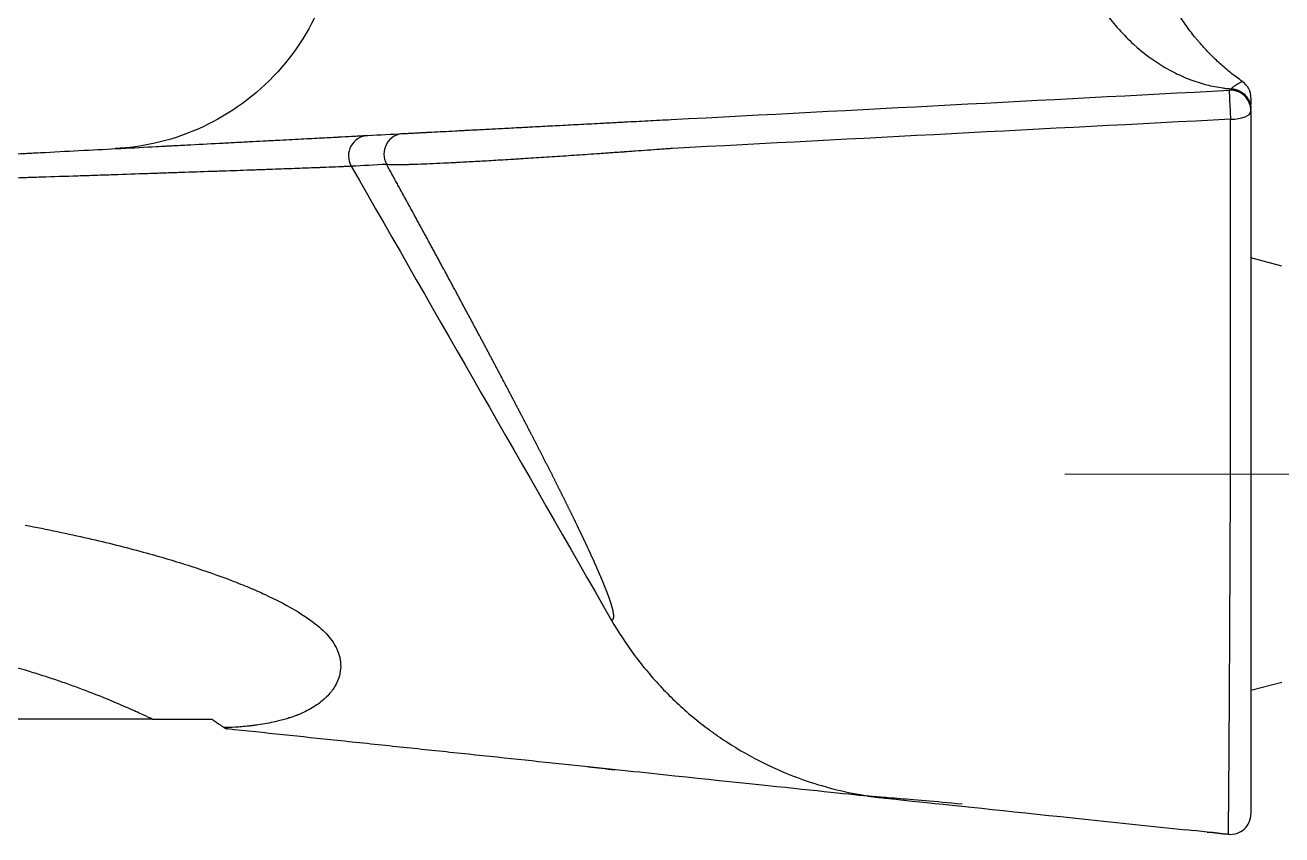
# Model space of a CAD drawing. Extents: x 900 to 2324, y -1513 to 827.
# Drawn here: x 1960.2 to 2021.3, y -1017.3 to -978 of the extents above; entities that cross this region are included whole.
import ezdxf

# ---------------------------------------------------------------- set-up
doc = ezdxf.new("R2010")
doc.units = 0
doc.header["$LTSCALE"] = 4
doc.header["$MEASUREMENT"] = 0
doc.linetypes.add('CENTER2', pattern=[28.575, 19.05, -3.175, 3.175, -3.175])
doc.layers.add('1', color=7, linetype='CONTINUOUS')
doc.layers.add('Cneter', color=1, linetype='CENTER2', lineweight=13)

msp = doc.modelspace()

# ---------------------------------------------------------------- linework, layer by layer
at = {"layer": '1', "color": 7, "linetype": 'Continuous', "lineweight": -3}
for p, q in [((2021.289, -989.657), (2019.789, -989.255)), ((2019.789, -1010.255), (2021.289, -1009.854)), ((2016.626, -1017.027), (2016.628, -1017.027))]:
    msp.add_line(p, q, dxfattribs=at)
msp.add_arc((2018.789, -982.111), 1, 0, 93, dxfattribs=at)
for centre, major_axis, ratio, start_param, end_param in [((2018.789, -981.501), (1, 0), 1, 0, 0.960104), ((2018.789, -982.111), (-0.052, 0.999), 0.016081, 0, 1.989444), ((2018.789, -982.111), (1, 0), 0.406746, 4.718993, 6.283185), ((1976.924, -984.305), (-0.052, 0.999), 0.99809, 0, 2.042138), ((1978.645, -984.215), (-0.052, 0.999), 0.998024, 6.283184, 8.30946), ((2018.789, -1016.249), (-1, 0), 1, 1.466077, 3.141593)]:
    msp.add_ellipse(centre, major_axis=major_axis, ratio=ratio, start_param=start_param, end_param=end_param, dxfattribs=at)
for points, knots in [([(2010.194, -969.574), (2010.207, -970.216), (2010.263, -970.881), (2010.422, -971.892), (2010.487, -972.231), (2010.644, -972.911), (2010.735, -973.25), (2010.893, -973.757), (2010.949, -973.925), (2011.067, -974.259), (2011.13, -974.426), (2011.328, -974.921), (2011.766, -975.897), (2012.501, -977.109), (2013.149, -977.909), (2013.601, -978.413), (2013.836, -978.65), (2014.564, -979.313), (2015.336, -979.881), (2016.272, -980.366), (2016.676, -980.534), (2016.946, -980.636), (2017.081, -980.683), (2017.485, -980.812), (2017.889, -980.915), (2018.354, -980.993), (2018.552, -981.018), (2018.683, -981.033), (2018.748, -981.039), (2018.813, -981.044)], [0, 0, 0, 0, 0.125, 0.125, 0.1875, 0.1875, 0.25, 0.25, 0.28125, 0.28125, 0.3125, 0.3125, 0.375, 0.5, 0.5625, 0.5625, 0.625, 0.625, 0.75, 0.8125, 0.84375, 0.84375, 0.875, 0.875, 0.9375, 0.96875, 0.984375, 0.984375, 1, 1, 1, 1]), ([(2019.363, -980.682), (2019.269, -980.616), (2019.177, -980.549), (2018.994, -980.412), (2018.904, -980.342), (2018.636, -980.129), (2018.463, -979.981), (2018.124, -979.676), (2017.958, -979.518), (2017.637, -979.191), (2017.481, -979.023), (2017.291, -978.805), (2017.253, -978.762), (2017.179, -978.673), (2017.141, -978.629), (2017.031, -978.495), (2016.96, -978.404), (2016.748, -978.131), (2016.479, -977.76), (2016.233, -977.375), (2015.999, -976.984), (2015.778, -976.586), (2015.579, -976.174), (2015.393, -975.755), (2015.306, -975.543), (2015.204, -975.272), (2015.184, -975.218), (2015.145, -975.109), (2015.126, -975.055), (2015.07, -974.891), (2015.034, -974.781), (2014.932, -974.451), (2014.871, -974.23), (2014.709, -973.563), (2014.627, -973.113), (2014.545, -972.433), (2014.525, -972.205), (2014.497, -971.746), (2014.49, -971.516), (2014.49, -971.284)], [0, 0, 0, 0, 0.03125, 0.03125, 0.0625, 0.0625, 0.125, 0.125, 0.1875, 0.1875, 0.25, 0.25, 0.265625, 0.265625, 0.28125, 0.28125, 0.3125, 0.3125, 0.375, 0.4375, 0.4375, 0.5, 0.5625, 0.5625, 0.625, 0.625, 0.640625, 0.640625, 0.65625, 0.65625, 0.6875, 0.6875, 0.75, 0.75, 0.875, 0.875, 0.9375, 0.9375, 1, 1, 1, 1]), ([(1975.49, -972.466), (1975.49, -973.794), (1975.253, -975.221), (1974.187, -977.986), (1973.354, -979.316), (1971.222, -981.538), (1969.929, -982.424), (1967.895, -983.308), (1967.202, -983.53), (1965.864, -983.831), (1965.243, -983.911), (1964.592, -983.949)], [0, 0, 0, 0, 0.251725, 0.251725, 0.503449, 0.503449, 0.755174, 0.755174, 0.881036, 0.881036, 1, 1, 1, 1]), ([(2018.813, -981.044), (2018.84, -981.019), (2018.865, -980.996), (2018.902, -980.967), (2018.913, -980.957), (2018.936, -980.939), (2018.947, -980.931), (2018.979, -980.906), (2019, -980.892), (2019.038, -980.865), (2019.056, -980.853), (2019.108, -980.82), (2019.138, -980.802), (2019.193, -980.77), (2019.217, -980.757), (2019.26, -980.734), (2019.278, -980.725), (2019.309, -980.709), (2019.322, -980.702), (2019.342, -980.692), (2019.35, -980.688), (2019.36, -980.683), (2019.363, -980.682), (2019.363, -980.682)], [0, 0, 0, 0, 0.062493, 0.062493, 0.09374, 0.09374, 0.124986, 0.124986, 0.18748, 0.18748, 0.249973, 0.249973, 0.374959, 0.374959, 0.499946, 0.499946, 0.624932, 0.624932, 0.749919, 0.749919, 0.874905, 0.874905, 1, 1, 1, 1]), ([(2018.737, -981.112), (2018.74, -981.112), (2018.742, -981.112), (2018.748, -981.11), (2018.757, -981.107), (2018.767, -981.1), (2018.787, -981.083), (2018.802, -981.066), (2018.817, -981.043)], [0, 0, 0, 0, 0.125, 0.125, 0.25, 0.5, 0.5, 1, 1, 1, 1]), ([(2018.813, -981.044), (2018.877, -981.045), (2018.942, -981.053), (2019.068, -981.081), (2019.129, -981.101), (2019.247, -981.152), (2019.304, -981.183), (2019.41, -981.256), (2019.46, -981.298), (2019.55, -981.39), (2019.59, -981.44), (2019.661, -981.548), (2019.691, -981.605), (2019.74, -981.724), (2019.758, -981.786), (2019.783, -981.912), (2019.789, -981.977), (2019.789, -982.041)], [0, 0, 0, 0, 0.125, 0.125, 0.25, 0.25, 0.375, 0.375, 0.5, 0.5, 0.625, 0.625, 0.75, 0.75, 0.875, 0.875, 1, 1, 1, 1]), ([(2019.789, -981.501), (2019.789, -981.501), (2019.789, -981.504), (2019.789, -981.516), (2019.789, -981.525), (2019.789, -981.549), (2019.789, -981.563), (2019.789, -981.597), (2019.789, -981.617), (2019.789, -981.66), (2019.789, -981.685), (2019.789, -981.738), (2019.789, -981.767), (2019.789, -981.801), (2019.789, -981.802), (2019.789, -981.803)], [0, 0, 0, 0, 0.165649, 0.165649, 0.331298, 0.331298, 0.496946, 0.496946, 0.662595, 0.662595, 0.828244, 0.828244, 0.993893, 0.993893, 1, 1, 1, 1]), ([(2019.789, -982.111), (2019.789, -983.126), (2019.789, -984.141), (2019.789, -986.778), (2019.789, -988.4), (2019.789, -991.644), (2019.789, -993.266), (2019.789, -996.51), (2019.789, -998.132), (2019.789, -999.754)], [0, 0, 0, 0, 0.172575, 0.172575, 0.448383, 0.448383, 0.724192, 0.724192, 1, 1, 1, 1]), ([(1978.593, -983.216), (1978.598, -983.216), (1978.605, -983.215), (1978.62, -983.215), (1978.645, -983.213), (1978.678, -983.212), (1978.753, -983.208), (1978.881, -983.201), (1979.065, -983.191), (1979.224, -983.183), (1979.281, -983.18), (1979.372, -983.175), (1979.419, -983.173), (1979.467, -983.17), (1979.501, -983.169), (1979.517, -983.168), (1979.602, -983.163), (1979.674, -983.159), (1979.823, -983.152), (1979.902, -983.147), (1980.147, -983.135), (1980.501, -983.116), (1980.908, -983.095), (1981.235, -983.078), (1981.347, -983.072), (1981.491, -983.064), (1981.52, -983.063), (1981.579, -983.06), (1981.609, -983.058), (1981.698, -983.053), (1981.758, -983.05), (1982.063, -983.034), (1982.317, -983.021), (1982.847, -982.993), (1983.398, -982.964), (1983.991, -982.933), (1984.336, -982.915), (1984.375, -982.913), (1984.452, -982.909), (1984.491, -982.907), (1984.608, -982.901), (1984.842, -982.889), (1985.08, -982.876), (1985.56, -982.851), (1985.886, -982.834), (1986.383, -982.808), (1986.55, -982.799), (1986.887, -982.781), (1987.057, -982.772), (1987.571, -982.746), (1987.919, -982.727), (1988.361, -982.704), (1988.449, -982.7), (1988.627, -982.69), (1988.806, -982.681), (1988.984, -982.671), (1989.164, -982.662), (1989.254, -982.657), (1989.344, -982.653)], [0, 0, 0, 0, 0.015625, 0.015625, 0.03125, 0.0625, 0.0625, 0.125, 0.1875, 0.1875, 0.21875, 0.21875, 0.234375, 0.242188, 0.242188, 0.25, 0.25, 0.28125, 0.28125, 0.3125, 0.3125, 0.375, 0.4375, 0.4375, 0.46875, 0.46875, 0.476563, 0.476563, 0.484375, 0.484375, 0.5, 0.5, 0.5625, 0.5625, 0.625, 0.6875, 0.6875, 0.695313, 0.695313, 0.703125, 0.703125, 0.71875, 0.75, 0.75, 0.8125, 0.8125, 0.84375, 0.84375, 0.875, 0.875, 0.9375, 0.9375, 0.953125, 0.953125, 0.96875, 0.984375, 0.984375, 1, 1, 1, 1]), ([(1989.344, -982.653), (1989.719, -982.633), (1990.095, -982.613), (1990.661, -982.584), (1990.85, -982.574), (1991.229, -982.554), (1991.418, -982.544), (1991.608, -982.534)], [0, 0, 0, 0, 0.5, 0.5, 0.75, 0.75, 1, 1, 1, 1]), ([(2018.796, -1000.161), (2018.796, -999.551), (2018.796, -998.942), (2018.796, -995.897), (2018.796, -993.461), (2018.796, -988.189), (2018.796, -985.353), (2018.796, -982.518)], [0, 0, 0, 0, 0.103559, 0.103559, 0.517795, 0.517795, 1, 1, 1, 1]), ([(1955.377, -984.433), (1956.033, -984.398), (1956.686, -984.364), (1957.984, -984.296), (1958.63, -984.262), (1959.594, -984.212), (1959.915, -984.195), (1960.315, -984.174), (1960.394, -984.17), (1960.554, -984.161), (1960.634, -984.157), (1960.873, -984.145), (1961.031, -984.136), (1961.821, -984.095), (1962.443, -984.062), (1963.667, -983.998), (1964.269, -983.967), (1965.451, -983.905), (1966.032, -983.874), (1966.745, -983.837), (1966.887, -983.83), (1967.099, -983.818), (1967.17, -983.815), (1967.31, -983.807), (1967.659, -983.789), (1968.002, -983.771), (1968.809, -983.729), (1969.329, -983.702), (1970.08, -983.662), (1970.326, -983.649), (1970.807, -983.624), (1971.278, -983.599), (1971.729, -983.576), (1972.059, -983.559), (1972.168, -983.553), (1972.383, -983.542), (1972.488, -983.536), (1973.007, -983.509), (1973.396, -983.488), (1973.938, -983.46), (1974.111, -983.451), (1974.445, -983.433), (1974.605, -983.425), (1974.91, -983.409), (1975.055, -983.401), (1975.262, -983.391), (1975.329, -983.387), (1975.427, -983.382), (1975.459, -983.38), (1975.522, -983.377), (1975.553, -983.375), (1975.828, -983.361), (1976.037, -983.35), (1976.302, -983.336), (1976.383, -983.332), (1976.526, -983.324), (1976.589, -983.321), (1976.699, -983.315), (1976.746, -983.313), (1976.822, -983.309), (1976.851, -983.307), (1976.872, -983.306)], [0, 0, 0, 0, 0.0625, 0.0625, 0.125, 0.125, 0.15625, 0.15625, 0.164062, 0.164062, 0.171875, 0.171875, 0.1875, 0.1875, 0.25, 0.25, 0.3125, 0.3125, 0.375, 0.375, 0.390625, 0.390625, 0.398437, 0.398437, 0.40625, 0.4375, 0.4375, 0.5, 0.5, 0.53125, 0.53125, 0.5625, 0.59375, 0.59375, 0.609375, 0.609375, 0.625, 0.625, 0.6875, 0.6875, 0.71875, 0.71875, 0.75, 0.75, 0.78125, 0.78125, 0.796875, 0.796875, 0.804687, 0.804687, 0.8125, 0.8125, 0.875, 0.875, 0.90625, 0.90625, 0.9375, 0.9375, 0.96875, 0.96875, 1, 1, 1, 1]), ([(1991.668, -983.939), (1991.643, -983.941), (1991.618, -983.943), (1991.567, -983.947), (1991.492, -983.953), (1991.316, -983.966), (1991.165, -983.977), (1990.864, -984), (1990.664, -984.015), (1990.264, -984.044), (1990.064, -984.059), (1989.765, -984.08), (1989.665, -984.087), (1989.516, -984.098), (1989.442, -984.103), (1989.367, -984.108), (1989.317, -984.112), (1989.293, -984.114), (1989.268, -984.116)], [0, 0, 0, 0, 0.03125, 0.03125, 0.0625, 0.125, 0.25, 0.25, 0.5, 0.5, 0.75, 0.75, 0.875, 0.875, 0.9375, 0.96875, 0.96875, 1, 1, 1, 1]), ([(1989.274, -984.113), (1989.25, -984.115), (1989.226, -984.117), (1989.179, -984.12), (1989.155, -984.122), (1989.083, -984.127), (1988.94, -984.137), (1988.702, -984.154), (1988.513, -984.167), (1988.324, -984.18), (1988.229, -984.187), (1987.76, -984.22), (1987.39, -984.245), (1986.845, -984.282), (1986.664, -984.294), (1986.306, -984.318), (1986.129, -984.33), (1985.601, -984.365), (1985.255, -984.388), (1984.745, -984.42), (1984.577, -984.431), (1984.327, -984.446), (1984.244, -984.452), (1984.12, -984.459), (1984.078, -984.462), (1983.996, -984.467), (1983.628, -984.49), (1983.274, -984.511), (1982.666, -984.547), (1982.373, -984.564), (1981.809, -984.595), (1981.538, -984.61), (1981.213, -984.627), (1981.149, -984.63), (1981.054, -984.635), (1981.022, -984.637), (1980.96, -984.64), (1980.804, -984.648), (1980.654, -984.655), (1980.306, -984.672), (1979.869, -984.692), (1979.488, -984.707), (1979.224, -984.716), (1979.14, -984.719), (1978.978, -984.724), (1978.9, -984.726), (1978.808, -984.728), (1978.79, -984.729), (1978.754, -984.729), (1978.7, -984.731), (1978.582, -984.733), (1978.489, -984.735), (1978.314, -984.736), (1978.112, -984.737), (1977.968, -984.732), (1977.853, -984.725), (1977.809, -984.721), (1977.781, -984.715)], [0, 0, 0, 0, 0.003906, 0.003906, 0.007812, 0.007812, 0.015625, 0.03125, 0.046875, 0.046875, 0.0625, 0.0625, 0.125, 0.125, 0.15625, 0.15625, 0.1875, 0.1875, 0.25, 0.25, 0.28125, 0.28125, 0.296875, 0.296875, 0.304687, 0.304687, 0.3125, 0.375, 0.375, 0.4375, 0.4375, 0.5, 0.5, 0.515625, 0.515625, 0.523437, 0.523437, 0.53125, 0.5625, 0.5625, 0.625, 0.6875, 0.6875, 0.71875, 0.71875, 0.75, 0.75, 0.757812, 0.757812, 0.765625, 0.78125, 0.8125, 0.8125, 0.875, 0.9375, 0.9375, 1, 1, 1, 1]), ([(1976.06, -984.805), (1976.059, -984.805), (1976.059, -984.805), (1976.059, -984.805), (1976.059, -984.805), (1976.057, -984.805), (1976.055, -984.805), (1976.051, -984.806), (1976.041, -984.806), (1976.018, -984.808), (1975.994, -984.809), (1975.94, -984.812), (1975.895, -984.815), (1975.79, -984.82), (1975.729, -984.823), (1975.591, -984.829), (1975.514, -984.832), (1975.258, -984.843), (1975.056, -984.851), (1974.791, -984.862), (1974.761, -984.863), (1974.7, -984.865), (1974.669, -984.867), (1974.575, -984.87), (1974.51, -984.873), (1974.31, -984.88), (1974.17, -984.886), (1973.875, -984.897), (1973.721, -984.902), (1973.399, -984.914), (1973.231, -984.92), (1972.709, -984.939), (1972.334, -984.953), (1971.833, -984.971), (1971.732, -984.975), (1971.576, -984.98), (1971.524, -984.982), (1971.419, -984.986), (1971.156, -984.995), (1970.667, -985.012), (1970.213, -985.028), (1969.75, -985.044), (1969.514, -985.052), (1968.792, -985.076), (1968.292, -985.093), (1967.515, -985.12), (1967.252, -985.129), (1966.918, -985.14), (1966.851, -985.143), (1966.716, -985.147), (1966.648, -985.149), (1966.445, -985.156), (1966.309, -985.161), (1965.625, -985.184), (1965.067, -985.203), (1964.217, -985.231), (1963.931, -985.241), (1963.498, -985.255), (1963.354, -985.26), (1963.063, -985.269), (1962.917, -985.274), (1962.184, -985.298), (1961.588, -985.318), (1960.832, -985.342), (1960.68, -985.347), (1960.451, -985.355), (1960.375, -985.357), (1960.222, -985.362), (1959.84, -985.375), (1959.148, -985.398), (1958.529, -985.418), (1958.063, -985.433), (1957.908, -985.438), (1957.596, -985.448), (1957.441, -985.453), (1956.973, -985.469), (1956.661, -985.479), (1956.191, -985.494), (1955.957, -985.501), (1955.683, -985.51), (1955.545, -985.514), (1955.477, -985.516), (1955.443, -985.517), (1955.428, -985.518), (1955.418, -985.518), (1955.413, -985.518), (1955.408, -985.519)], [0, 0, 0, 0, 0.000244, 0.000244, 0.000488, 0.000977, 0.001953, 0.003906, 0.007812, 0.015625, 0.03125, 0.03125, 0.0625, 0.0625, 0.09375, 0.09375, 0.125, 0.125, 0.1875, 0.1875, 0.195313, 0.195313, 0.203125, 0.203125, 0.21875, 0.21875, 0.25, 0.25, 0.28125, 0.28125, 0.3125, 0.3125, 0.375, 0.375, 0.390625, 0.390625, 0.398437, 0.398437, 0.40625, 0.4375, 0.46875, 0.46875, 0.5, 0.5, 0.5625, 0.5625, 0.59375, 0.59375, 0.601562, 0.601562, 0.609375, 0.609375, 0.625, 0.625, 0.6875, 0.6875, 0.71875, 0.71875, 0.734375, 0.734375, 0.75, 0.75, 0.8125, 0.8125, 0.828125, 0.828125, 0.835937, 0.835937, 0.84375, 0.875, 0.90625, 0.90625, 0.921875, 0.921875, 0.9375, 0.9375, 0.96875, 0.96875, 0.984375, 0.992188, 0.996094, 0.998047, 0.999023, 0.999512, 0.999512, 1, 1, 1, 1]), ([(1985.849, -999.842), (1985.839, -999.821), (1985.818, -999.779), (1985.786, -999.716), (1985.754, -999.653), (1985.721, -999.589), (1985.689, -999.525), (1985.656, -999.461), (1985.624, -999.397), (1985.591, -999.332), (1985.558, -999.267), (1985.524, -999.202), (1985.491, -999.136), (1985.457, -999.071), (1985.424, -999.005), (1985.39, -998.938), (1985.356, -998.872), (1985.322, -998.805), (1985.287, -998.738), (1985.253, -998.671), (1985.218, -998.603), (1985.183, -998.536), (1985.148, -998.467), (1985.113, -998.399), (1985.078, -998.331), (1985.043, -998.262), (1985.007, -998.193), (1984.971, -998.123), (1984.935, -998.054), (1984.899, -997.984), (1984.863, -997.914), (1984.827, -997.843), (1984.79, -997.773), (1984.754, -997.702), (1984.717, -997.631), (1984.68, -997.559), (1984.643, -997.488), (1984.605, -997.416), (1984.568, -997.344), (1984.53, -997.271), (1984.492, -997.199), (1984.455, -997.126), (1984.416, -997.053), (1984.378, -996.979), (1984.34, -996.905), (1984.301, -996.831), (1984.263, -996.757), (1984.224, -996.683), (1984.185, -996.608), (1984.145, -996.533), (1984.106, -996.458), (1984.067, -996.382), (1984.027, -996.306), (1983.987, -996.23), (1983.947, -996.154), (1983.907, -996.078), (1983.867, -996.001), (1983.826, -995.924), (1983.786, -995.846), (1983.745, -995.769), (1983.704, -995.691), (1983.663, -995.613), (1983.622, -995.535), (1983.58, -995.456), (1983.539, -995.377), (1983.497, -995.298), (1983.455, -995.219), (1983.413, -995.139), (1983.371, -995.059), (1983.329, -994.979), (1983.286, -994.899), (1983.243, -994.818), (1983.201, -994.737), (1983.158, -994.656), (1983.115, -994.574), (1983.071, -994.493), (1983.028, -994.411), (1982.984, -994.329), (1982.941, -994.246), (1982.897, -994.163), (1982.853, -994.08), (1982.808, -993.997), (1982.764, -993.914), (1982.719, -993.83), (1982.675, -993.746), (1982.63, -993.662), (1982.585, -993.577), (1982.54, -993.492), (1982.494, -993.407), (1982.449, -993.322), (1982.403, -993.237), (1982.358, -993.151), (1982.312, -993.065), (1982.266, -992.978), (1982.219, -992.892), (1982.173, -992.805), (1982.126, -992.718), (1982.08, -992.631), (1982.033, -992.543), (1981.986, -992.455), (1981.938, -992.367), (1981.891, -992.279), (1981.844, -992.19), (1981.796, -992.101), (1981.748, -992.012), (1981.7, -991.923), (1981.652, -991.833), (1981.604, -991.743), (1981.555, -991.653), (1981.507, -991.562), (1981.458, -991.472), (1981.409, -991.381), (1981.36, -991.289), (1981.311, -991.198), (1981.261, -991.106), (1981.212, -991.014), (1981.162, -990.922), (1981.112, -990.83), (1981.062, -990.737), (1981.012, -990.644), (1980.961, -990.551), (1980.911, -990.457), (1980.86, -990.363), (1980.809, -990.269), (1980.758, -990.175), (1980.707, -990.08), (1980.656, -989.986), (1980.605, -989.89), (1980.553, -989.795), (1980.501, -989.7), (1980.449, -989.604), (1980.397, -989.508), (1980.345, -989.411), (1980.293, -989.315), (1980.24, -989.218), (1980.187, -989.121), (1980.135, -989.023), (1980.082, -988.926), (1980.028, -988.828), (1979.975, -988.73), (1979.922, -988.631), (1979.868, -988.533), (1979.814, -988.434), (1979.76, -988.334), (1979.706, -988.235), (1979.652, -988.135), (1979.597, -988.035), (1979.543, -987.935), (1979.488, -987.835), (1979.433, -987.734), (1979.378, -987.633), (1979.323, -987.532), (1979.268, -987.43), (1979.212, -987.328), (1979.156, -987.226), (1979.101, -987.124), (1979.045, -987.022), (1978.988, -986.919), (1978.932, -986.816), (1978.876, -986.713), (1978.819, -986.609), (1978.762, -986.505), (1978.705, -986.401), (1978.648, -986.297), (1978.591, -986.192), (1978.534, -986.087), (1978.476, -985.982), (1978.418, -985.877), (1978.36, -985.771), (1978.302, -985.665), (1978.244, -985.559), (1978.186, -985.453), (1978.127, -985.346), (1978.069, -985.239), (1978.01, -985.132), (1977.951, -985.025), (1977.892, -984.917), (1977.832, -984.809), (1977.793, -984.737), (1977.773, -984.701)], [0, 0, 0, 0, 0.004933, 0.009872, 0.014817, 0.019768, 0.024725, 0.029688, 0.034658, 0.039633, 0.044615, 0.049603, 0.054597, 0.059598, 0.064605, 0.069618, 0.074638, 0.079665, 0.084698, 0.089737, 0.094784, 0.099837, 0.104897, 0.109963, 0.115037, 0.120117, 0.125205, 0.130299, 0.1354, 0.140508, 0.145624, 0.150746, 0.155876, 0.161013, 0.166157, 0.171308, 0.176467, 0.181633, 0.186806, 0.191987, 0.197175, 0.202371, 0.207575, 0.212786, 0.218005, 0.223231, 0.228465, 0.233707, 0.238957, 0.244214, 0.249479, 0.254753, 0.260034, 0.265323, 0.27062, 0.275926, 0.281239, 0.28656, 0.29189, 0.297228, 0.302574, 0.307928, 0.313291, 0.318662, 0.324041, 0.329429, 0.334825, 0.34023, 0.345643, 0.351065, 0.356495, 0.361934, 0.367382, 0.372838, 0.378303, 0.383777, 0.38926, 0.394751, 0.400251, 0.40576, 0.411278, 0.416805, 0.422341, 0.427886, 0.43344, 0.439004, 0.444576, 0.450157, 0.455748, 0.461348, 0.466957, 0.472575, 0.478203, 0.483839, 0.489486, 0.495141, 0.500807, 0.506481, 0.512165, 0.517859, 0.523562, 0.529274, 0.534997, 0.540729, 0.54647, 0.552221, 0.557982, 0.563753, 0.569533, 0.575324, 0.581124, 0.586934, 0.592754, 0.598583, 0.604423, 0.610273, 0.616132, 0.622002, 0.627882, 0.633772, 0.639671, 0.645581, 0.651502, 0.657432, 0.663373, 0.669323, 0.675285, 0.681256, 0.687238, 0.69323, 0.699232, 0.705245, 0.711268, 0.717302, 0.723346, 0.7294, 0.735465, 0.741541, 0.747627, 0.753724, 0.759831, 0.765949, 0.772078, 0.778217, 0.784367, 0.790528, 0.7967, 0.802882, 0.809075, 0.815279, 0.821494, 0.82772, 0.833956, 0.840204, 0.846462, 0.852731, 0.859012, 0.865303, 0.871605, 0.877919, 0.884243, 0.890579, 0.896925, 0.903283, 0.909652, 0.916032, 0.922424, 0.928826, 0.93524, 0.941665, 0.948101, 0.954549, 0.961008, 0.967478, 0.97396, 0.980453, 0.986957, 0.993473, 1, 1, 1, 1]), ([(1988.699, -1006.835), (1988.701, -1006.835), (1988.704, -1006.836), (1988.71, -1006.836), (1988.715, -1006.836), (1988.721, -1006.836), (1988.726, -1006.835), (1988.731, -1006.835), (1988.735, -1006.834), (1988.74, -1006.833), (1988.745, -1006.832), (1988.749, -1006.83), (1988.753, -1006.828), (1988.758, -1006.826), (1988.762, -1006.824), (1988.766, -1006.822), (1988.769, -1006.819), (1988.773, -1006.816), (1988.776, -1006.813), (1988.78, -1006.81), (1988.783, -1006.807), (1988.786, -1006.803), (1988.789, -1006.799), (1988.792, -1006.795), (1988.795, -1006.79), (1988.797, -1006.786), (1988.8, -1006.781), (1988.802, -1006.776), (1988.804, -1006.771), (1988.806, -1006.765), (1988.808, -1006.759), (1988.81, -1006.753), (1988.811, -1006.747), (1988.813, -1006.741), (1988.814, -1006.734), (1988.816, -1006.727), (1988.817, -1006.72), (1988.818, -1006.713), (1988.819, -1006.706), (1988.819, -1006.698), (1988.82, -1006.69), (1988.82, -1006.682), (1988.821, -1006.673), (1988.821, -1006.665), (1988.821, -1006.656), (1988.821, -1006.647), (1988.82, -1006.638), (1988.82, -1006.628), (1988.82, -1006.619), (1988.819, -1006.609), (1988.818, -1006.599), (1988.817, -1006.588), (1988.816, -1006.578), (1988.815, -1006.567), (1988.814, -1006.556), (1988.812, -1006.544), (1988.811, -1006.533), (1988.809, -1006.521), (1988.807, -1006.509), (1988.805, -1006.497), (1988.803, -1006.485), (1988.801, -1006.472), (1988.799, -1006.46), (1988.796, -1006.446), (1988.794, -1006.433), (1988.791, -1006.42), (1988.788, -1006.406), (1988.785, -1006.392), (1988.782, -1006.378), (1988.778, -1006.364), (1988.775, -1006.349), (1988.771, -1006.334), (1988.768, -1006.319), (1988.764, -1006.304), (1988.76, -1006.289), (1988.756, -1006.273), (1988.752, -1006.257), (1988.747, -1006.241), (1988.743, -1006.225), (1988.738, -1006.208), (1988.733, -1006.191), (1988.729, -1006.174), (1988.723, -1006.157), (1988.718, -1006.139), (1988.713, -1006.122), (1988.708, -1006.104), (1988.702, -1006.086), (1988.696, -1006.067), (1988.691, -1006.049), (1988.685, -1006.03), (1988.679, -1006.011), (1988.672, -1005.992), (1988.666, -1005.972), (1988.659, -1005.953), (1988.653, -1005.933), (1988.646, -1005.913), (1988.639, -1005.892), (1988.632, -1005.872), (1988.625, -1005.851), (1988.618, -1005.83), (1988.61, -1005.809), (1988.603, -1005.787), (1988.595, -1005.766), (1988.587, -1005.744), (1988.579, -1005.722), (1988.571, -1005.699), (1988.563, -1005.677), (1988.555, -1005.654), (1988.546, -1005.631), (1988.538, -1005.608), (1988.529, -1005.584), (1988.52, -1005.561), (1988.511, -1005.537), (1988.502, -1005.513), (1988.492, -1005.489), (1988.483, -1005.464), (1988.473, -1005.439), (1988.464, -1005.414), (1988.454, -1005.389), (1988.444, -1005.364), (1988.434, -1005.338), (1988.424, -1005.312), (1988.413, -1005.286), (1988.403, -1005.26), (1988.392, -1005.233), (1988.381, -1005.206), (1988.371, -1005.179), (1988.36, -1005.152), (1988.348, -1005.125), (1988.337, -1005.097), (1988.326, -1005.069), (1988.314, -1005.041), (1988.302, -1005.013), (1988.291, -1004.984), (1988.279, -1004.956), (1988.267, -1004.927), (1988.254, -1004.897), (1988.242, -1004.868), (1988.23, -1004.838), (1988.217, -1004.809), (1988.204, -1004.778), (1988.191, -1004.748), (1988.178, -1004.718), (1988.165, -1004.687), (1988.152, -1004.656), (1988.138, -1004.625), (1988.125, -1004.593), (1988.111, -1004.562), (1988.097, -1004.53), (1988.083, -1004.498), (1988.069, -1004.465), (1988.055, -1004.433), (1988.041, -1004.4), (1988.026, -1004.367), (1988.012, -1004.334), (1987.997, -1004.301), (1987.982, -1004.267), (1987.967, -1004.233), (1987.952, -1004.199), (1987.937, -1004.165), (1987.921, -1004.13), (1987.906, -1004.096), (1987.89, -1004.061), (1987.874, -1004.026), (1987.858, -1003.99), (1987.842, -1003.955), (1987.826, -1003.919), (1987.81, -1003.883), (1987.793, -1003.846), (1987.777, -1003.81), (1987.76, -1003.773), (1987.743, -1003.736), (1987.726, -1003.699), (1987.709, -1003.662), (1987.691, -1003.624), (1987.674, -1003.586), (1987.657, -1003.548), (1987.639, -1003.51), (1987.621, -1003.471), (1987.603, -1003.433), (1987.585, -1003.394), (1987.567, -1003.355), (1987.548, -1003.315), (1987.53, -1003.276), (1987.511, -1003.236), (1987.493, -1003.196), (1987.474, -1003.155), (1987.455, -1003.115), (1987.436, -1003.074), (1987.416, -1003.033), (1987.397, -1002.992), (1987.377, -1002.951), (1987.358, -1002.909), (1987.338, -1002.867), (1987.318, -1002.825), (1987.298, -1002.783), (1987.278, -1002.741), (1987.257, -1002.698), (1987.237, -1002.655), (1987.216, -1002.612), (1987.195, -1002.568), (1987.175, -1002.525), (1987.154, -1002.481), (1987.132, -1002.437), (1987.111, -1002.393), (1987.09, -1002.348), (1987.068, -1002.304), (1987.047, -1002.259), (1987.025, -1002.214), (1987.003, -1002.168), (1986.981, -1002.123), (1986.958, -1002.077), (1986.936, -1002.031), (1986.914, -1001.985), (1986.891, -1001.938), (1986.868, -1001.891), (1986.845, -1001.844), (1986.822, -1001.797), (1986.799, -1001.75), (1986.776, -1001.702), (1986.753, -1001.655), (1986.729, -1001.607), (1986.705, -1001.558), (1986.682, -1001.51), (1986.658, -1001.461), (1986.634, -1001.412), (1986.609, -1001.363), (1986.585, -1001.314), (1986.561, -1001.264), (1986.536, -1001.215), (1986.511, -1001.165), (1986.486, -1001.114), (1986.461, -1001.064), (1986.436, -1001.013), (1986.411, -1000.962), (1986.386, -1000.911), (1986.36, -1000.86), (1986.334, -1000.808), (1986.309, -1000.756), (1986.283, -1000.704), (1986.257, -1000.652), (1986.23, -1000.6), (1986.204, -1000.547), (1986.178, -1000.494), (1986.151, -1000.441), (1986.124, -1000.388), (1986.097, -1000.334), (1986.07, -1000.281), (1986.043, -1000.227), (1986.016, -1000.172), (1985.988, -1000.118), (1985.961, -1000.063), (1985.933, -1000.008), (1985.905, -999.953), (1985.878, -999.898), (1985.859, -999.861), (1985.849, -999.842)], [0, 0, 0, 0, 0.00405, 0.008095, 0.012136, 0.016172, 0.020205, 0.024233, 0.028257, 0.032276, 0.036292, 0.040304, 0.044311, 0.048314, 0.052314, 0.056309, 0.060301, 0.064289, 0.068273, 0.072253, 0.076229, 0.080202, 0.084171, 0.088137, 0.092099, 0.096057, 0.100012, 0.103963, 0.107911, 0.111856, 0.115797, 0.119735, 0.123669, 0.127601, 0.131529, 0.135454, 0.139376, 0.143295, 0.147211, 0.151124, 0.155034, 0.158941, 0.162845, 0.166747, 0.170646, 0.174542, 0.178435, 0.182325, 0.186213, 0.190099, 0.193982, 0.197862, 0.20174, 0.205616, 0.209489, 0.21336, 0.217229, 0.221096, 0.22496, 0.228822, 0.232682, 0.23654, 0.240396, 0.24425, 0.248103, 0.251953, 0.255801, 0.259648, 0.263493, 0.267336, 0.271178, 0.275017, 0.278856, 0.282693, 0.286528, 0.290362, 0.294194, 0.298025, 0.301855, 0.305684, 0.309511, 0.313337, 0.317162, 0.320986, 0.324809, 0.328631, 0.332452, 0.336272, 0.340091, 0.343909, 0.347727, 0.351544, 0.35536, 0.359175, 0.36299, 0.366804, 0.370618, 0.374431, 0.378244, 0.382057, 0.385869, 0.389681, 0.393492, 0.397304, 0.401115, 0.404926, 0.408737, 0.412548, 0.416359, 0.42017, 0.423981, 0.427793, 0.431604, 0.435416, 0.439228, 0.443041, 0.446853, 0.450667, 0.45448, 0.458295, 0.462109, 0.465925, 0.469741, 0.473557, 0.477375, 0.481193, 0.485012, 0.488832, 0.492653, 0.496474, 0.500297, 0.504121, 0.507946, 0.511772, 0.515599, 0.519427, 0.523257, 0.527088, 0.53092, 0.534754, 0.538589, 0.542425, 0.546263, 0.550103, 0.553944, 0.557787, 0.561632, 0.565478, 0.569326, 0.573176, 0.577028, 0.580882, 0.584738, 0.588596, 0.592455, 0.596317, 0.600181, 0.604047, 0.607916, 0.611786, 0.615659, 0.619535, 0.623412, 0.627292, 0.631175, 0.63506, 0.638948, 0.642838, 0.646731, 0.650626, 0.654524, 0.658425, 0.662329, 0.666236, 0.670145, 0.674058, 0.677973, 0.681892, 0.685813, 0.689738, 0.693666, 0.697597, 0.701531, 0.705468, 0.709409, 0.713353, 0.7173, 0.721251, 0.725205, 0.729163, 0.733124, 0.737089, 0.741057, 0.74503, 0.749005, 0.752985, 0.756968, 0.760955, 0.764946, 0.768941, 0.77294, 0.776943, 0.780949, 0.78496, 0.788975, 0.792994, 0.797017, 0.801045, 0.805076, 0.809112, 0.813152, 0.817197, 0.821245, 0.825299, 0.829357, 0.833419, 0.837486, 0.841557, 0.845633, 0.849713, 0.853799, 0.857889, 0.861983, 0.866083, 0.870187, 0.874296, 0.87841, 0.882529, 0.886653, 0.890782, 0.894916, 0.899055, 0.903199, 0.907349, 0.911503, 0.915663, 0.919828, 0.923998, 0.928173, 0.932354, 0.93654, 0.940732, 0.944929, 0.949131, 0.953339, 0.957553, 0.961772, 0.965997, 0.970227, 0.974463, 0.978705, 0.982952, 0.987205, 0.991464, 0.995729, 1, 1, 1, 1]), ([(2019.789, -999.754), (2019.789, -1000.083), (2019.789, -1000.41), (2019.789, -1001.055), (2019.789, -1001.374), (2019.789, -1002.322), (2019.789, -1002.94), (2019.789, -1003.847), (2019.789, -1004.146), (2019.789, -1004.589), (2019.789, -1004.735), (2019.789, -1005.027), (2019.789, -1005.171), (2019.789, -1005.888), (2019.789, -1006.444), (2019.789, -1006.983)], [0, 0, 0, 0, 0.125, 0.125, 0.25, 0.25, 0.5, 0.5, 0.625, 0.625, 0.6875, 0.6875, 0.75, 0.75, 1, 1, 1, 1]), ([(2018.759, -1007.649), (2018.761, -1007.37), (2018.762, -1007.087), (2018.765, -1006.511), (2018.766, -1006.218), (2018.768, -1005.772), (2018.769, -1005.548), (2018.77, -1005.321), (2018.77, -1005.169), (2018.771, -1005.093), (2018.772, -1004.71), (2018.773, -1004.401), (2018.778, -1003.461), (2018.781, -1002.821), (2018.786, -1001.84), (2018.788, -1001.509), (2018.792, -1000.84), (2018.794, -1000.502), (2018.796, -1000.161)], [0, 0, 0, 0, 0.125, 0.125, 0.25, 0.25, 0.3125, 0.34375, 0.34375, 0.375, 0.375, 0.5, 0.5, 0.75, 0.75, 0.875, 0.875, 1, 1, 1, 1]), ([(1960.21, -1002.23), (1960.749, -1002.332), (1961.273, -1002.436), (1962.289, -1002.649), (1962.782, -1002.757), (1963.736, -1002.976), (1964.198, -1003.087), (1965.092, -1003.311), (1965.523, -1003.424), (1966.773, -1003.766), (1967.546, -1003.996), (1968.976, -1004.457), (1969.633, -1004.688), (1970.386, -1004.976), (1970.534, -1005.034), (1970.821, -1005.149), (1970.961, -1005.206), (1971.372, -1005.378), (1971.631, -1005.492), (1972.37, -1005.833), (1972.808, -1006.059), (1973.583, -1006.505), (1973.92, -1006.727), (1974.496, -1007.166), (1974.734, -1007.383), (1975.02, -1007.707), (1975.104, -1007.815), (1975.175, -1007.923), (1975.176, -1007.924), (1975.176, -1007.925), (1975.177, -1007.925), (1975.177, -1007.925), (1975.179, -1007.928), (1975.183, -1007.935), (1975.193, -1007.95), (1975.212, -1007.98), (1975.25, -1008.041), (1975.279, -1008.094), (1975.336, -1008.199), (1975.369, -1008.27), (1975.456, -1008.484), (1975.498, -1008.628), (1975.545, -1008.919), (1975.552, -1009.066), (1975.529, -1009.36), (1975.499, -1009.508), (1975.402, -1009.801), (1975.334, -1009.947), (1975.156, -1010.236), (1975.047, -1010.378), (1974.783, -1010.655), (1974.628, -1010.79), (1974.269, -1011.048), (1974.064, -1011.171), (1973.714, -1011.343), (1973.586, -1011.4), (1973.451, -1011.454), (1973.446, -1011.456), (1973.445, -1011.456), (1973.445, -1011.457), (1973.445, -1011.457), (1973.445, -1011.457), (1973.445, -1011.457), (1973.445, -1011.457), (1973.445, -1011.457), (1973.444, -1011.457), (1973.443, -1011.457), (1973.441, -1011.458), (1973.435, -1011.461), (1973.42, -1011.466), (1973.403, -1011.473), (1973.362, -1011.488), (1973.327, -1011.5), (1973.241, -1011.53), (1973.189, -1011.548), (1973.069, -1011.587), (1973, -1011.609), (1972.845, -1011.655), (1972.758, -1011.68), (1972.566, -1011.731), (1972.461, -1011.757), (1972.23, -1011.81), (1972.106, -1011.837), (1971.835, -1011.888), (1971.689, -1011.913), (1971.453, -1011.947), (1971.367, -1011.958), (1971.276, -1011.969), (1971.268, -1011.97), (1971.266, -1011.97), (1971.266, -1011.97), (1971.266, -1011.97), (1971.266, -1011.97), (1971.265, -1011.97), (1971.265, -1011.97), (1971.263, -1011.97), (1971.252, -1011.972), (1971.226, -1011.975), (1971.17, -1011.981), (1971.123, -1011.986), (1970.843, -1012.016), (1970.618, -1012.034), (1970.218, -1012.059), (1970.044, -1012.065), (1969.897, -1012.068)], [0, 0, 0, 0, 0.03125, 0.03125, 0.0625, 0.0625, 0.09375, 0.09375, 0.125, 0.125, 0.1875, 0.1875, 0.25, 0.25, 0.265625, 0.265625, 0.28125, 0.28125, 0.3125, 0.3125, 0.375, 0.375, 0.4375, 0.4375, 0.5, 0.5, 0.53125, 0.531494, 0.531616, 0.531616, 0.531677, 0.531677, 0.531738, 0.532227, 0.533203, 0.535156, 0.539063, 0.546875, 0.546875, 0.5625, 0.5625, 0.59375, 0.59375, 0.625, 0.625, 0.65625, 0.65625, 0.6875, 0.6875, 0.71875, 0.71875, 0.75, 0.75, 0.78125, 0.78125, 0.796875, 0.797363, 0.797424, 0.79744, 0.797447, 0.797447, 0.797451, 0.797451, 0.797455, 0.797485, 0.797607, 0.797852, 0.798828, 0.800781, 0.804688, 0.8125, 0.8125, 0.828125, 0.828125, 0.84375, 0.84375, 0.859375, 0.859375, 0.875, 0.875, 0.890625, 0.890625, 0.90625, 0.90625, 0.921875, 0.921875, 0.929688, 0.930176, 0.930298, 0.930359, 0.930359, 0.930367, 0.930367, 0.930374, 0.930389, 0.93042, 0.930664, 0.931641, 0.933594, 0.9375, 0.9375, 0.96875, 0.96875, 1, 1, 1, 1]), ([(1988.699, -1006.835), (1989.041, -1007.43), (1989.419, -1008.005), (1990.239, -1009.107), (1990.682, -1009.633), (1991.626, -1010.631), (1992.127, -1011.101), (1992.918, -1011.76), (1993.188, -1011.972), (1993.498, -1012.202), (1993.533, -1012.227), (1993.602, -1012.278), (1993.707, -1012.353), (1993.955, -1012.527), (1994.169, -1012.671), (1994.309, -1012.763)], [0, 0, 0, 0, 0.25, 0.25, 0.5, 0.5, 0.75, 0.75, 0.875, 0.875, 0.890625, 0.890625, 0.90625, 0.9375, 1, 1, 1, 1]), ([(2019.789, -1006.983), (2019.789, -1007.347), (2019.789, -1007.701), (2019.789, -1008.39), (2019.789, -1009.06), (2019.789, -1010.008), (2019.789, -1010.898), (2019.789, -1011.522), (2019.789, -1011.853), (2019.789, -1011.984), (2019.789, -1012.049), (2019.789, -1012.241), (2019.789, -1012.367), (2019.789, -1012.734), (2019.789, -1013.2), (2019.789, -1013.83), (2019.789, -1014.204), (2019.789, -1014.555), (2019.789, -1014.719), (2019.789, -1014.947), (2019.789, -1015.02), (2019.789, -1015.125), (2019.789, -1015.16), (2019.789, -1015.227), (2019.789, -1015.259), (2019.789, -1015.418), (2019.789, -1015.647), (2019.789, -1015.914), (2019.789, -1016.042), (2019.789, -1016.145), (2019.789, -1016.184), (2019.789, -1016.236), (2019.789, -1016.249), (2019.789, -1016.249)], [0, 0, 0, 0, 0.0625, 0.0625, 0.125, 0.1875, 0.25, 0.3125, 0.328125, 0.328125, 0.34375, 0.34375, 0.375, 0.375, 0.4375, 0.5, 0.5625, 0.5625, 0.625, 0.625, 0.65625, 0.65625, 0.671875, 0.671875, 0.6875, 0.6875, 0.75, 0.8125, 0.875, 0.875, 0.9375, 0.9375, 1, 1, 1, 1]), ([(2018.685, -1017.243), (2018.685, -1017.243), (2018.685, -1017.243), (2018.685, -1017.243), (2018.685, -1017.243), (2018.685, -1017.243), (2018.685, -1017.243), (2018.685, -1017.243), (2018.686, -1017.241), (2018.686, -1017.232), (2018.687, -1017.217), (2018.689, -1017.176), (2018.69, -1017.136), (2018.692, -1017.03), (2018.694, -1016.899), (2018.698, -1016.623), (2018.701, -1016.387), (2018.702, -1016.223), (2018.703, -1016.189), (2018.704, -1016.12), (2018.704, -1016.085), (2018.705, -1015.976), (2018.706, -1015.901), (2018.708, -1015.666), (2018.709, -1015.496), (2018.713, -1015.134), (2018.716, -1014.748), (2018.72, -1014.097), (2018.724, -1013.616), (2018.726, -1013.237), (2018.727, -1013.108), (2018.729, -1012.909), (2018.729, -1012.842), (2018.73, -1012.707), (2018.73, -1012.638), (2018.733, -1012.293), (2018.735, -1012.005), (2018.737, -1011.558), (2018.738, -1011.406), (2018.74, -1011.174), (2018.74, -1011.096), (2018.741, -1010.938), (2018.743, -1010.543), (2018.748, -1009.803), (2018.752, -1009.107), (2018.754, -1008.571), (2018.756, -1008.299), (2018.758, -1007.976), (2018.759, -1007.813), (2018.759, -1007.731), (2018.759, -1007.69), (2018.759, -1007.669), (2018.759, -1007.66), (2018.759, -1007.655), (2018.759, -1007.652), (2018.759, -1007.649)], [0, 0, 0, 0, 0.000488, 0.000488, 0.000977, 0.001953, 0.003906, 0.007812, 0.015625, 0.03125, 0.0625, 0.0625, 0.125, 0.125, 0.1875, 0.25, 0.3125, 0.3125, 0.328125, 0.328125, 0.34375, 0.34375, 0.375, 0.375, 0.4375, 0.4375, 0.5, 0.5625, 0.625, 0.625, 0.65625, 0.65625, 0.671875, 0.671875, 0.6875, 0.6875, 0.75, 0.75, 0.78125, 0.78125, 0.796875, 0.796875, 0.8125, 0.875, 0.9375, 0.9375, 0.96875, 0.984375, 0.992188, 0.996094, 0.998047, 0.999023, 0.999512, 0.999512, 1, 1, 1, 1]), ([(1966.392, -1011.657), (1966.275, -1011.601), (1965.968, -1011.456), (1965.335, -1011.166), (1964.452, -1010.784), (1963.542, -1010.417), (1962.717, -1010.107), (1962.053, -1009.869), (1961.348, -1009.631), (1960.364, -1009.318), (1959.078, -1008.948), (1957.502, -1008.56), (1956.176, -1008.288), (1955.34, -1008.141), (1955.036, -1008.091), (1954.998, -1008.085)], [0, 0, 0, 0, 0.085592, 0.19228, 0.298967, 0.405654, 0.458998, 0.512342, 0.565685, 0.619029, 0.725716, 0.832404, 0.939091, 0.992435, 1, 1, 1, 1]), ([(1966.391, -1011.657), (1966.335, -1011.657), (1966.281, -1011.657), (1966.175, -1011.657), (1966.123, -1011.657), (1966.047, -1011.657), (1966.022, -1011.657), (1965.972, -1011.657), (1965.947, -1011.657), (1965.873, -1011.657), (1965.826, -1011.657), (1965.732, -1011.657), (1965.686, -1011.657), (1965.596, -1011.657), (1965.552, -1011.657), (1965.42, -1011.657), (1965.335, -1011.657), (1965.166, -1011.657), (1965.083, -1011.657), (1964.918, -1011.657), (1964.836, -1011.657), (1964.592, -1011.657), (1964.431, -1011.657), (1964.109, -1011.657), (1963.948, -1011.657), (1963.625, -1011.657), (1963.463, -1011.657), (1963.137, -1011.657), (1962.973, -1011.657), (1962.643, -1011.657), (1962.476, -1011.657), (1961.971, -1011.657), (1961.628, -1011.657), (1961.102, -1011.657), (1960.925, -1011.657), (1960.566, -1011.657), (1960.385, -1011.657), (1960.02, -1011.657), (1959.835, -1011.657), (1959.554, -1011.657), (1959.46, -1011.657), (1959.271, -1011.657), (1959.176, -1011.657), (1959.031, -1011.657), (1958.983, -1011.657), (1958.886, -1011.657), (1958.837, -1011.657), (1958.691, -1011.657), (1958.592, -1011.657), (1958.296, -1011.657), (1958.096, -1011.657), (1957.693, -1011.657), (1957.491, -1011.657), (1957.083, -1011.657), (1956.878, -1011.657), (1956.466, -1011.657), (1956.259, -1011.657), (1955.845, -1011.657), (1955.429, -1011.657), (1955.012, -1011.657), (1954.592, -1011.657), (1954.382, -1011.657), (1953.961, -1011.657), (1953.75, -1011.657), (1953.433, -1011.657), (1953.327, -1011.657), (1953.114, -1011.657), (1952.794, -1011.657), (1952.471, -1011.657), (1952.147, -1011.657), (1952.038, -1011.657), (1951.82, -1011.657), (1951.711, -1011.657), (1951.167, -1011.657), (1950.731, -1011.657), (1949.86, -1011.657), (1949.424, -1011.657), (1948.554, -1011.657), (1948.119, -1011.657), (1947.248, -1011.657), (1946.813, -1011.657), (1946.324, -1011.657), (1946.27, -1011.657), (1946.161, -1011.657), (1946.107, -1011.657), (1945.944, -1011.657), (1945.62, -1011.657), (1945.299, -1011.657), (1944.661, -1011.657), (1944.241, -1011.657), (1943.62, -1011.657), (1943.414, -1011.657), (1943.004, -1011.657), (1942.8, -1011.657), (1942.19, -1011.657), (1941.788, -1011.657), (1941.193, -1011.657), (1940.995, -1011.657), (1940.702, -1011.657), (1940.604, -1011.657), (1940.411, -1011.657), (1940.315, -1011.657), (1940.124, -1011.657), (1940.029, -1011.657), (1939.84, -1011.657), (1939.747, -1011.657), (1939.468, -1011.657), (1939.286, -1011.657), (1939.019, -1011.657), (1938.931, -1011.657), (1938.757, -1011.657), (1938.501, -1011.657), (1938.256, -1011.657), (1938.016, -1011.657), (1937.937, -1011.657), (1937.82, -1011.657), (1937.781, -1011.657), (1937.703, -1011.657), (1937.665, -1011.657), (1937.474, -1011.657), (1937.327, -1011.657), (1937.043, -1011.657), (1936.907, -1011.657), (1936.646, -1011.657), (1936.522, -1011.657), (1936.283, -1011.657), (1936.17, -1011.657), (1935.952, -1011.657), (1935.849, -1011.657), (1935.701, -1011.657), (1935.629, -1011.657), (1935.56, -1011.657), (1935.514, -1011.657), (1935.492, -1011.657), (1935.382, -1011.657), (1935.218, -1011.657), (1935.075, -1011.657), (1934.943, -1011.657), (1934.882, -1011.657), (1934.713, -1011.657), (1934.62, -1011.657), (1934.509, -1011.657), (1934.476, -1011.657), (1934.435, -1011.657), (1934.422, -1011.657), (1934.399, -1011.657), (1934.389, -1011.657), (1934.343, -1011.657), (1934.325, -1011.657), (1934.325, -1011.657)], [0, 0, 0, 0, 0.003906, 0.003906, 0.007813, 0.007813, 0.009766, 0.009766, 0.011719, 0.011719, 0.015625, 0.015625, 0.019531, 0.019531, 0.023438, 0.023438, 0.03125, 0.03125, 0.039063, 0.039063, 0.046875, 0.046875, 0.0625, 0.0625, 0.078125, 0.078125, 0.09375, 0.09375, 0.109375, 0.109375, 0.125, 0.125, 0.15625, 0.15625, 0.171875, 0.171875, 0.1875, 0.1875, 0.203125, 0.203125, 0.210938, 0.210938, 0.21875, 0.21875, 0.222656, 0.222656, 0.226563, 0.226563, 0.234375, 0.234375, 0.25, 0.25, 0.265625, 0.265625, 0.28125, 0.28125, 0.296875, 0.296875, 0.3125, 0.328125, 0.328125, 0.34375, 0.34375, 0.359375, 0.359375, 0.367188, 0.367188, 0.375, 0.390625, 0.390625, 0.398438, 0.398438, 0.40625, 0.40625, 0.4375, 0.4375, 0.46875, 0.46875, 0.5, 0.5, 0.53125, 0.53125, 0.535156, 0.535156, 0.539063, 0.539063, 0.546875, 0.5625, 0.5625, 0.59375, 0.59375, 0.609375, 0.609375, 0.625, 0.625, 0.65625, 0.65625, 0.671875, 0.671875, 0.679688, 0.679688, 0.6875, 0.6875, 0.695313, 0.695313, 0.703125, 0.703125, 0.71875, 0.71875, 0.726563, 0.726563, 0.734375, 0.75, 0.75, 0.757813, 0.757813, 0.761719, 0.761719, 0.765625, 0.765625, 0.78125, 0.78125, 0.796875, 0.796875, 0.8125, 0.8125, 0.828125, 0.828125, 0.84375, 0.84375, 0.851563, 0.855469, 0.855469, 0.859375, 0.859375, 0.875, 0.890625, 0.890625, 0.90625, 0.90625, 0.9375, 0.9375, 0.953125, 0.953125, 0.960938, 0.960938, 0.96875, 0.96875, 1, 1, 1, 1]), ([(1966.392, -1011.657), (1966.515, -1011.657), (1966.64, -1011.657), (1966.827, -1011.657), (1966.89, -1011.657), (1966.984, -1011.657), (1967.016, -1011.657), (1967.078, -1011.657), (1967.11, -1011.657), (1967.391, -1011.657), (1967.636, -1011.657), (1967.998, -1011.657), (1968.238, -1011.657), (1968.475, -1011.657), (1968.652, -1011.657), (1968.711, -1011.657), (1968.829, -1011.657), (1968.887, -1011.657), (1969.062, -1011.657), (1969.178, -1011.657), (1969.293, -1011.657)], [0, 0, 0, 0, 0.125, 0.125, 0.1875, 0.1875, 0.21875, 0.21875, 0.25, 0.25, 0.5, 0.5, 0.625, 0.75, 0.75, 0.8125, 0.8125, 0.875, 0.875, 1, 1, 1, 1]), ([(1969.293, -1011.657), (1969.356, -1011.702), (1969.415, -1011.745), (1969.528, -1011.825), (1969.58, -1011.862), (1969.678, -1011.931), (1969.77, -1011.994), (1969.847, -1012.044), (1969.882, -1012.065)], [0, 0, 0, 0, 0.25, 0.25, 0.5, 0.5, 0.75, 1, 1, 1, 1]), ([(2001.994, -1015.489), (2001.715, -1015.46), (2000.586, -1015.341), (1996.81, -1014.944), (1994.291, -1014.68), (1990.452, -1014.276), (1989.717, -1014.199), (1988.131, -1014.032), (1985.669, -1013.773), (1982.956, -1013.488), (1980.076, -1013.185), (1979.196, -1013.093), (1977.31, -1012.895), (1974.647, -1012.615), (1971.867, -1012.323), (1970.039, -1012.13)], [0, 0, 0, 0, 0.253494, 0.253494, 0.506988, 0.506988, 0.570362, 0.570362, 0.633736, 0.760483, 0.760483, 0.823856, 0.823856, 0.88723, 1, 1, 1, 1]), ([(1994.309, -1012.763), (1995.459, -1013.511), (1996.698, -1014.123), (1998.962, -1014.927), (1999.963, -1015.185), (2000.98, -1015.352)], [0, 0, 0, 0, 0.571021, 0.571021, 1, 1, 1, 1]), ([(2000.975, -1015.351), (2001.099, -1015.366), (2001.505, -1015.404), (2002.456, -1015.484), (2003.811, -1015.587), (2005.072, -1015.704), (2005.745, -1015.768)], [0, 0, 0, 0, 0.292572, 0.558167, 0.792451, 1, 1, 1, 1])]:
    msp.add_open_spline(points, degree=3, knots=knots, dxfattribs=at)
for points in [[(1991.608, -982.534), (2000.651, -982.06), (2009.694, -981.586), (2018.737, -981.112)], [(2018.796, -982.518), (2009.753, -982.992), (2000.711, -983.465), (1991.668, -983.939)], [(1976.872, -983.306), (1977.442, -983.276), (1978.016, -983.246), (1978.593, -983.216)], [(1977.781, -984.715), (1977.204, -984.745), (1976.63, -984.775), (1976.06, -984.805)], [(1976.06, -984.805), (1980.273, -992.148), (1984.486, -999.492), (1988.699, -1006.835)], [(1970.039, -1012.13), (1970.001, -1012.126), (1969.95, -1012.105), (1969.888, -1012.068)], [(1969.888, -1012.068), (1969.95, -1012.105), (1970.001, -1012.126), (1970.039, -1012.13)], [(1987.563, -1013.972), (1988.008, -1014.019), (1988.445, -1014.065), (1988.874, -1014.11)], [(2001.146, -1015.4), (2001.586, -1015.446), (2001.872, -1015.476), (2001.994, -1015.489)], [(2001.994, -1015.489), (2002.273, -1015.519), (2004.447, -1015.747), (2007.211, -1016.038)], [(2007.211, -1016.038), (2009.975, -1016.328), (2013.363, -1016.684), (2016.626, -1017.027)], [(2018.685, -1017.243), (2017.998, -1017.171), (2017.312, -1017.099), (2016.626, -1017.027)], [(2017.664, -1017.136), (2018.004, -1017.172), (2018.344, -1017.208), (2018.685, -1017.243)]]:
    msp.add_open_spline(points, degree=3, dxfattribs=at)
at = {"layer": 'Cneter', "lineweight": 5, "ltscale": 0.5}
msp.add_line((2010.744, -999.754), (2045.362, -999.754), dxfattribs=at)

doc.saveas('drawing.dxf')
